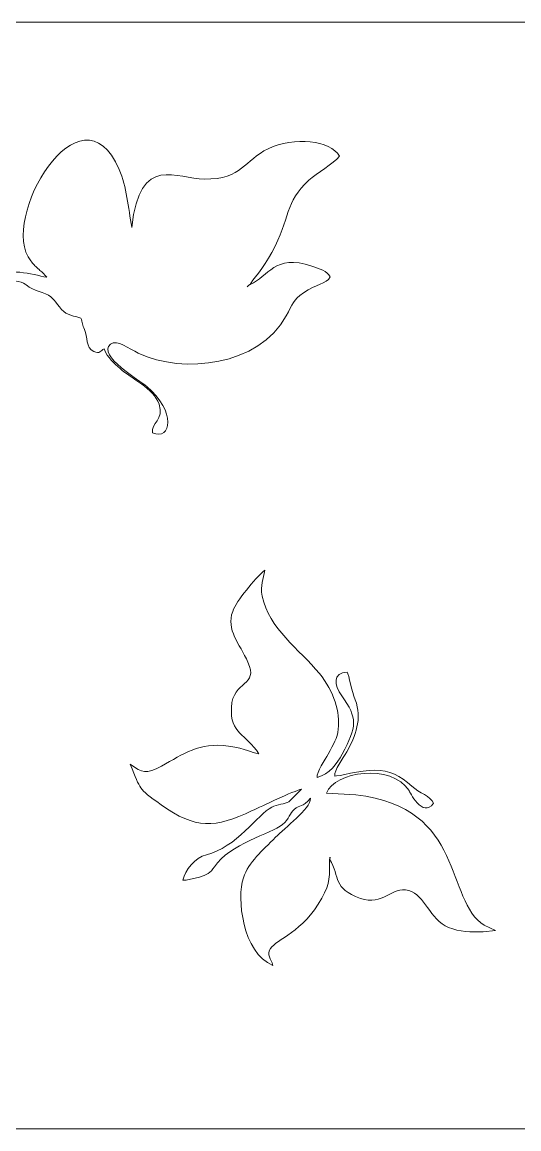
# Model space of a CAD drawing. Header units: millimetres. Extents: x 157 to 646, y -202 to 630.
# Drawn here: x 392 to 442.2, y -201.9 to -89.9 of the extents above; entities that cross this region are included whole.
import ezdxf

# ---------------------------------------------------------------- set-up
doc = ezdxf.new("R2010")
doc.units = ezdxf.units.MM
doc.header["$MEASUREMENT"] = 0
doc.layers.add('layer 1', color=7, linetype='Continuous')

msp = doc.modelspace()

# ---------------------------------------------------------------- linework, layer by layer
at = {"layer": 'layer 1', "color": 240, "lineweight": 9}
for points, knots in [([(269.0506, -89.9362), (269.0506, -89.9362), (577.4506, -89.9362), (577.4506, -89.9362), (577.4506, -89.9362), (577.4506, -89.9362), (577.4506, -122.5504), (577.4506, -122.5504), (577.4506, -122.5504), (577.4506, -139.1009), (601.8169, -126.273), (601.8169, -145.9362), (601.8169, -145.9362), (601.8169, -165.584), (577.4506, -152.809), (577.4506, -169.322), (577.4506, -169.322), (577.4506, -169.322), (577.4506, -201.9362), (577.4506, -201.9362), (577.4506, -201.9362), (577.4506, -201.9362), (214.8169, -201.9362), (214.8169, -201.9362), (214.8169, -201.9362), (214.8169, -201.9362), (214.8169, -89.9362), (214.8169, -89.9362), (214.8169, -89.9362), (214.8169, -89.9362), (269.0506, -89.9362), (269.0506, -89.9362)], [0, 0, 0, 0, 0.11111111, 0.11111111, 0.11111111, 0.11111111, 0.22222222, 0.22222222, 0.22222222, 0.22222222, 0.33333333, 0.33333333, 0.33333333, 0.33333333, 0.44444444, 0.44444444, 0.44444444, 0.44444444, 0.55555556, 0.55555556, 0.55555556, 0.55555556, 0.66666667, 0.66666667, 0.66666667, 0.66666667, 0.77777778, 0.77777778, 0.77777778, 0.77777778, 1, 1, 1, 1]), ([(410.378, -105.8325), (407.7204, -105.8325), (403.8265, -103.1481), (403.0713, -110.7086), (403.0713, -110.7086), (402.6968, -108.6799), (402.5457, -106.6146), (401.7899, -104.8491), (401.7899, -104.8491), (397.9156, -95.7987), (389.5317, -109.9334), (392.8383, -114.0982), (392.8383, -114.0982), (393.1314, -114.4673), (393.2149, -114.5746), (393.5618, -114.8807), (393.5618, -114.8807), (393.7604, -115.056), (393.7935, -115.0588), (393.9741, -115.2159), (393.9741, -115.2159), (393.9741, -115.2159), (394.4602, -115.758), (394.4602, -115.758), (394.4602, -115.758), (392.9536, -115.4516), (390.4722, -114.7227), (389.2209, -115.726), (389.2209, -115.726), (389.8816, -116.1701), (391.0439, -115.9903), (391.8774, -116.2583), (391.8774, -116.2583), (392.6709, -116.5135), (392.0415, -116.6458), (393.9977, -117.3074), (393.9977, -117.3074), (395.0198, -117.653), (395.2048, -118.0579), (395.7362, -118.7486), (395.7362, -118.7486), (396.377, -119.5816), (396.7488, -119.5581), (397.9218, -119.8824), (397.9218, -119.8824), (398.0636, -120.3414), (398.0733, -120.5881), (398.2762, -121.0421), (398.2762, -121.0421), (398.626, -121.8247), (398.3795, -122.8628), (399.2149, -123.2725), (399.2149, -123.2725), (399.8025, -123.5607), (399.9235, -123.197), (400.2645, -122.9879), (400.2645, -122.9879), (400.612, -123.9393), (401.2659, -124.4266), (401.8716, -124.9835), (401.8716, -124.9835), (403.0405, -126.0581), (405.26, -126.9497), (405.8309, -128.6035), (405.8309, -128.6035), (406.3799, -130.194), (404.9814, -130.4956), (405.1515, -131.5034), (405.1515, -131.5034), (407.0698, -132.3037), (407.5843, -129.3413), (404.581, -126.8094), (404.581, -126.8094), (403.9332, -126.2633), (399.5298, -123.6467), (400.9028, -122.5274), (400.9028, -122.5274), (401.6134, -122.0024), (402.7774, -122.996), (403.7188, -123.436), (403.7188, -123.436), (408.3117, -125.5832), (415.9104, -124.7324), (418.6946, -119.6673), (418.6946, -119.6673), (419.3854, -118.4106), (419.3677, -118.0994), (420.4399, -117.3321), (420.4399, -117.3321), (421.7004, -116.43), (422.7425, -116.4626), (423.1315, -115.726), (423.1315, -115.726), (422.8037, -115.1312), (422.095, -114.8789), (421.296, -114.6194), (421.296, -114.6194), (417.4129, -113.3586), (416.9511, -115.6967), (415.0278, -116.4777), (415.0278, -116.4777), (415.1981, -116.1213), (416.3902, -114.8462), (417.2479, -113.2395), (417.2479, -113.2395), (419.1269, -109.7196), (418.5335, -108.1723), (420.9768, -105.9444), (420.9768, -105.9444), (421.7773, -105.2145), (423.4837, -104.2845), (424.0708, -103.4992), (424.0708, -103.4992), (423.2136, -101.8873), (419.469, -101.5166), (416.8742, -102.7447), (416.8742, -102.7447), (414.3849, -103.9228), (414.3508, -105.8325), (410.378, -105.8325)], [0, 0, 0, 0, 0.03225806, 0.03225806, 0.03225806, 0.03225806, 0.06451613, 0.06451613, 0.06451613, 0.06451613, 0.09677419, 0.09677419, 0.09677419, 0.09677419, 0.12903226, 0.12903226, 0.12903226, 0.12903226, 0.16129032, 0.16129032, 0.16129032, 0.16129032, 0.19354839, 0.19354839, 0.19354839, 0.19354839, 0.22580645, 0.22580645, 0.22580645, 0.22580645, 0.25806452, 0.25806452, 0.25806452, 0.25806452, 0.29032258, 0.29032258, 0.29032258, 0.29032258, 0.32258065, 0.32258065, 0.32258065, 0.32258065, 0.35483871, 0.35483871, 0.35483871, 0.35483871, 0.38709677, 0.38709677, 0.38709677, 0.38709677, 0.41935484, 0.41935484, 0.41935484, 0.41935484, 0.4516129, 0.4516129, 0.4516129, 0.4516129, 0.48387097, 0.48387097, 0.48387097, 0.48387097, 0.51612903, 0.51612903, 0.51612903, 0.51612903, 0.5483871, 0.5483871, 0.5483871, 0.5483871, 0.58064516, 0.58064516, 0.58064516, 0.58064516, 0.61290323, 0.61290323, 0.61290323, 0.61290323, 0.64516129, 0.64516129, 0.64516129, 0.64516129, 0.67741935, 0.67741935, 0.67741935, 0.67741935, 0.70967742, 0.70967742, 0.70967742, 0.70967742, 0.74193548, 0.74193548, 0.74193548, 0.74193548, 0.77419355, 0.77419355, 0.77419355, 0.77419355, 0.80645161, 0.80645161, 0.80645161, 0.80645161, 0.83870968, 0.83870968, 0.83870968, 0.83870968, 0.87096774, 0.87096774, 0.87096774, 0.87096774, 0.90322581, 0.90322581, 0.90322581, 0.90322581, 0.93548387, 0.93548387, 0.93548387, 0.93548387, 1, 1, 1, 1]), ([(421.8172, -166.3814), (421.7381, -165.8351), (422.657, -164.5636), (422.9495, -164.0151), (422.9495, -164.0151), (423.4955, -162.9912), (423.8502, -162.4115), (423.9565, -161.4771), (423.9565, -161.4771), (424.1476, -159.7982), (423.5748, -157.7077), (422.0517, -155.8526), (422.0517, -155.8526), (420.0497, -153.4144), (416.8995, -151.2878), (416.2639, -148.0201), (416.2639, -148.0201), (416.0478, -146.9095), (416.3654, -146.2961), (416.5134, -145.3997), (416.5134, -145.3997), (415.4613, -146.2937), (413.6949, -148.4618), (413.2763, -149.5815), (413.2763, -149.5815), (412.5828, -151.4361), (413.9698, -152.829), (414.8222, -154.6982), (414.8222, -154.6982), (415.9572, -157.1867), (413.294, -156.4794), (413.1445, -159.2833), (413.1445, -159.2833), (413.0022, -161.9524), (414.5891, -161.9727), (415.9304, -163.9688), (415.9304, -163.9688), (415.0774, -163.8519), (414.7485, -163.4644), (412.8444, -163.2014), (412.8444, -163.2014), (409.8564, -162.7887), (408.3068, -164.0017), (406.0721, -165.2249), (406.0721, -165.2249), (404.4955, -166.0878), (404.1394, -165.9198), (402.8914, -165.0378), (402.8914, -165.0378), (404.1092, -167.7822), (403.5293, -167.3311), (406.0423, -169.1363), (406.0423, -169.1363), (409.5488, -171.6551), (411.4391, -171.501), (415.2618, -169.7271), (415.2618, -169.7271), (416.1801, -169.301), (419.4928, -167.7228), (420.237, -167.554), (420.237, -167.554), (420.237, -167.554), (418.9502, -168.8427), (418.9502, -168.8427), (418.9502, -168.8427), (418.5441, -169.0729), (417.7925, -169.0894), (417.2358, -169.3727), (417.2358, -169.3727), (415.8526, -170.0769), (413.6226, -173.4934), (410.6187, -174.1903), (410.6187, -174.1903), (409.39, -174.4754), (408.5068, -175.7566), (408.2278, -176.7608), (408.2278, -176.7608), (408.3752, -176.7796), (408.2979, -176.788), (408.5736, -176.7661), (408.5736, -176.7661), (408.5736, -176.7661), (409.93, -176.4504), (409.93, -176.4504), (409.93, -176.4504), (410.6164, -176.2185), (411.0134, -176.0585), (411.4287, -175.4194), (411.4287, -175.4194), (412.9307, -173.1082), (417.1729, -172.076), (418.3238, -171.1296), (418.3238, -171.1296), (418.9631, -170.6038), (419.1064, -169.9478), (419.5001, -169.6075), (419.5001, -169.6075), (420.0983, -169.0903), (420.3098, -169.4561), (421.1595, -168.4757), (421.1595, -168.4757), (421.1487, -169.5668), (418.532, -171.4829), (417.6123, -172.4274), (417.6123, -172.4274), (416.2482, -173.8281), (414.9267, -174.8843), (414.3543, -176.5427), (414.3543, -176.5427), (413.6661, -178.5361), (414.254, -184.1191), (417.3395, -185.3959), (417.3395, -185.3959), (417.1799, -184.6796), (416.6452, -184.3678), (417.0927, -183.6878), (417.0927, -183.6878), (417.735, -182.7117), (420.3688, -182.0639), (422.2996, -178.5908), (422.2996, -178.5908), (423.1614, -177.0406), (423.0866, -176.2914), (423.0837, -174.6276), (423.0837, -174.6276), (424.188, -176.5196), (423.3613, -177.5945), (426.2026, -178.6201), (426.2026, -178.6201), (428.4744, -179.4401), (429.3442, -177.3248), (431.0895, -177.8087), (431.0895, -177.8087), (432.7441, -178.2675), (433.1792, -180.7395), (435.1187, -181.5469), (435.1187, -181.5469), (436.2429, -182.0149), (437.4118, -182.026), (438.6139, -181.9926), (438.6139, -181.9926), (438.6139, -181.9926), (439.8833, -181.8639), (439.8833, -181.8639), (439.8833, -181.8639), (439.8833, -181.8639), (438.7275, -181.3337), (438.7275, -181.3337), (438.7275, -181.3337), (434.7234, -178.8503), (436.9054, -169.3977), (425.7519, -168.1343), (425.7519, -168.1343), (425.7519, -168.1343), (422.7576, -167.952), (422.7576, -167.952), (422.7576, -167.952), (423.5386, -165.8074), (429.3443, -164.8977), (431.1194, -167.7062), (431.1194, -167.7062), (431.1198, -167.7068), (432.511, -170.599), (433.5826, -168.9778), (433.5826, -168.9778), (433.3221, -168.2473), (432.1514, -167.9646), (431.3946, -167.2589), (431.3946, -167.2589), (430.2253, -166.1685), (429.1446, -165.6399), (427.6739, -165.6455), (427.6739, -165.6455), (426.2361, -165.651), (423.8505, -166.2639), (423.611, -166.2464), (423.611, -166.2464), (423.4942, -165.6276), (424.4639, -164.4233), (424.8231, -163.7775), (424.8231, -163.7775), (425.6981, -162.2038), (426.4102, -160.4067), (425.6636, -158.5142), (425.6636, -158.5142), (425.3282, -157.6639), (425.0553, -156.032), (424.8491, -155.7265), (424.8491, -155.7265), (423.3951, -155.7954), (423.4987, -156.9858), (424.3129, -158.1215), (424.3129, -158.1215), (425.9291, -160.376), (425.8642, -161.1899), (424.3449, -164.0225), (424.3449, -164.0225), (423.835, -164.973), (423.0909, -166.0201), (421.8172, -166.3814)], [0, 0, 0, 0, 0.01960784, 0.01960784, 0.01960784, 0.01960784, 0.03921569, 0.03921569, 0.03921569, 0.03921569, 0.05882353, 0.05882353, 0.05882353, 0.05882353, 0.07843137, 0.07843137, 0.07843137, 0.07843137, 0.09803922, 0.09803922, 0.09803922, 0.09803922, 0.11764706, 0.11764706, 0.11764706, 0.11764706, 0.1372549, 0.1372549, 0.1372549, 0.1372549, 0.15686275, 0.15686275, 0.15686275, 0.15686275, 0.17647059, 0.17647059, 0.17647059, 0.17647059, 0.19607843, 0.19607843, 0.19607843, 0.19607843, 0.21568627, 0.21568627, 0.21568627, 0.21568627, 0.23529412, 0.23529412, 0.23529412, 0.23529412, 0.25490196, 0.25490196, 0.25490196, 0.25490196, 0.2745098, 0.2745098, 0.2745098, 0.2745098, 0.29411765, 0.29411765, 0.29411765, 0.29411765, 0.31372549, 0.31372549, 0.31372549, 0.31372549, 0.33333333, 0.33333333, 0.33333333, 0.33333333, 0.35294118, 0.35294118, 0.35294118, 0.35294118, 0.37254902, 0.37254902, 0.37254902, 0.37254902, 0.39215686, 0.39215686, 0.39215686, 0.39215686, 0.41176471, 0.41176471, 0.41176471, 0.41176471, 0.43137255, 0.43137255, 0.43137255, 0.43137255, 0.45098039, 0.45098039, 0.45098039, 0.45098039, 0.47058824, 0.47058824, 0.47058824, 0.47058824, 0.49019608, 0.49019608, 0.49019608, 0.49019608, 0.50980392, 0.50980392, 0.50980392, 0.50980392, 0.52941176, 0.52941176, 0.52941176, 0.52941176, 0.54901961, 0.54901961, 0.54901961, 0.54901961, 0.56862745, 0.56862745, 0.56862745, 0.56862745, 0.58823529, 0.58823529, 0.58823529, 0.58823529, 0.60784314, 0.60784314, 0.60784314, 0.60784314, 0.62745098, 0.62745098, 0.62745098, 0.62745098, 0.64705882, 0.64705882, 0.64705882, 0.64705882, 0.66666667, 0.66666667, 0.66666667, 0.66666667, 0.68627451, 0.68627451, 0.68627451, 0.68627451, 0.70588235, 0.70588235, 0.70588235, 0.70588235, 0.7254902, 0.7254902, 0.7254902, 0.7254902, 0.74509804, 0.74509804, 0.74509804, 0.74509804, 0.76470588, 0.76470588, 0.76470588, 0.76470588, 0.78431373, 0.78431373, 0.78431373, 0.78431373, 0.80392157, 0.80392157, 0.80392157, 0.80392157, 0.82352941, 0.82352941, 0.82352941, 0.82352941, 0.84313725, 0.84313725, 0.84313725, 0.84313725, 0.8627451, 0.8627451, 0.8627451, 0.8627451, 0.88235294, 0.88235294, 0.88235294, 0.88235294, 0.90196078, 0.90196078, 0.90196078, 0.90196078, 0.92156863, 0.92156863, 0.92156863, 0.92156863, 0.94117647, 0.94117647, 0.94117647, 0.94117647, 0.96078431, 0.96078431, 0.96078431, 0.96078431, 1, 1, 1, 1]), ([(423.0919, -174.4908), (423.27, -174.5589), (423.0904, -174.537), (423.0905, -174.5362), (423.0905, -174.5362), (423.0905, -174.5335), (423.0155, -174.4615), (423.0919, -174.4908)], [0, 0, 0, 0, 0.33333333, 0.33333333, 0.33333333, 0.33333333, 1, 1, 1, 1])]:
    msp.add_open_spline(points, degree=3, knots=knots, dxfattribs=at)
msp.add_open_spline([(414.8778, -116.6037), (415.382, -116.1651), (414.4008, -117.0187), (414.8778, -116.6037)], degree=3, dxfattribs=at)

doc.saveas('drawing.dxf')
